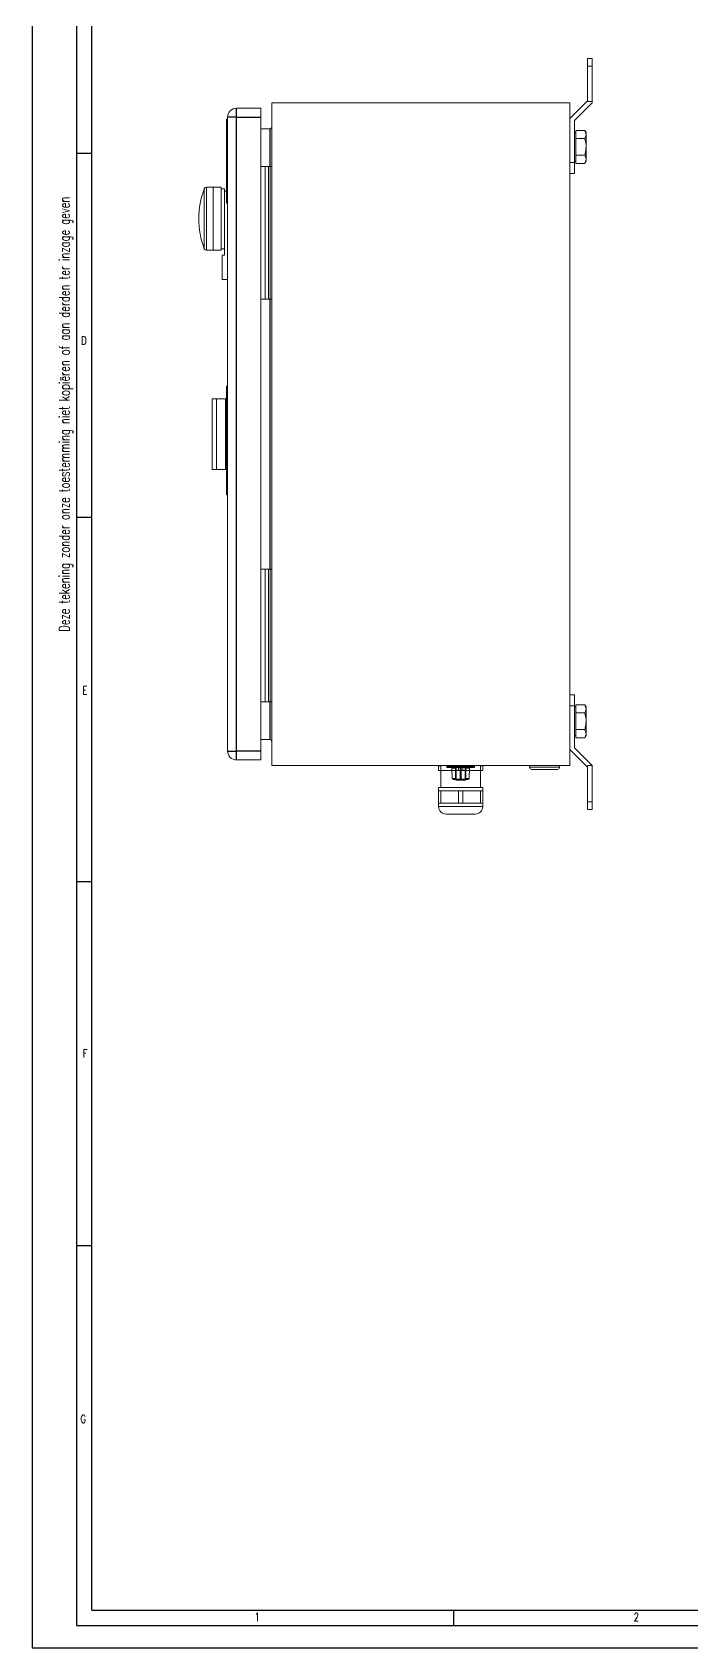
# Model space of a CAD drawing. Extents: x 4137 to 28680, y 2446 to 6814.
# Drawn here: x 9856 to 10154, y 3027 to 3759 of the extents above; entities that cross this region are included whole.
import ezdxf

# ---------------------------------------------------------------- set-up
doc = ezdxf.new("R2010")
doc.units = 0
doc.header["$LTSCALE"] = 0.5
doc.layers.get('0').update_dxf_attribs({"linetype": 'CONTINUOUS'})
doc.layers.add('DIM', color=5, linetype='CONTINUOUS')
doc.layers.add('VOL', color=2, linetype='CONTINUOUS')
doc.styles.get("Standard").update_dxf_attribs({"font": 'simplex.shx'})

msp = doc.modelspace()

# ---------------------------------------------------------------- linework, layer by layer
at = {"color": 7, "linetype": 'Continuous'}
for p, q in [((9855.8, 4215.32), (9855.8, 3027.32)), ((9855.8, 4215.32), (9855.8, 3027.32)), ((9875.8, 4205.32), (9875.8, 3037.32)), ((9875.8, 4205.32), (9875.8, 3037.32)), ((9882.8, 3044.32), (9882.8, 4198.32)), ((9882.8, 3044.32), (9882.8, 4198.32)), ((9882.8, 3044.32), (11150.4, 3044.32)), ((9882.8, 3044.32), (11150.4, 3044.32)), ((9875.8, 3037.32), (11527.8, 3037.32)), ((9875.8, 3037.32), (11527.8, 3037.32)), ((9855.8, 3027.32), (11537.8, 3027.32)), ((9855.8, 3027.32), (11537.8, 3027.32))]:
    msp.add_line(p, q, dxfattribs=at)
at = {"color": 7, "linetype": 'Continuous', "lineweight": 15}
for p, q in [((10107.27, 3746.67), (10109.27, 3746.67)), ((10107.27, 3743.17), (10107.27, 3746.67)), ((10107.27, 3746.67), (10109.27, 3746.67)), ((10107.27, 3743.17), (10107.27, 3746.67)), ((10109.27, 3746.67), (10109.27, 3743.17)), ((10109.27, 3746.67), (10109.27, 3743.17)), ((10107.27, 3743.17), (10109.27, 3743.17)), ((10107.27, 3727.5), (10107.27, 3743.17)), ((10107.27, 3743.17), (10109.27, 3743.17)), ((10107.27, 3727.5), (10107.27, 3743.17)), ((10109.27, 3743.17), (10109.27, 3727.22)), ((10109.27, 3743.17), (10109.27, 3727.22)), ((9959.27, 3724.17), (9948.27, 3724.17)), ((9959.27, 3724.17), (9948.27, 3724.17)), ((9959.27, 3720.17), (9959.27, 3724.17)), ((9959.27, 3720.17), (9959.27, 3724.17)), ((9964.27, 3426.67), (9964.27, 3726.67)), ((9964.27, 3726.67), (10099.27, 3726.67)), ((9964.27, 3426.67), (9964.27, 3726.67)), ((9964.27, 3726.67), (10099.27, 3726.67)), ((10099.27, 3719.5), (10107.27, 3727.5)), ((10099.27, 3719.5), (10107.27, 3727.5)), ((10099.27, 3426.67), (10099.27, 3726.67)), ((10099.27, 3426.67), (10099.27, 3726.67)), ((10101.27, 3718.67), (10109.27, 3726.67)), ((10101.27, 3718.67), (10109.27, 3726.67)), ((10107.27, 3727.22), (10107.27, 3727.5)), ((10107.27, 3727.22), (10107.27, 3727.5)), ((10109.27, 3727.22), (10107.27, 3727.22)), ((10109.27, 3727.22), (10107.27, 3727.22)), ((10109.27, 3727.22), (10109.27, 3726.67)), ((10109.27, 3727.22), (10109.27, 3726.67)), ((9943.77, 3681.17), (9943.77, 3719.17)), ((9944.27, 3719.17), (9943.77, 3719.17)), ((9943.77, 3681.17), (9943.77, 3719.17)), ((9944.27, 3719.17), (9943.77, 3719.17)), ((9944.27, 3720.17), (9944.27, 3433.17)), ((9944.27, 3720.17), (9944.27, 3433.17)), ((9959.27, 3720.17), (9959.27, 3433.17)), ((9959.27, 3720.17), (9959.27, 3433.17)), ((9963.47, 3714.92), (9959.27, 3714.92)), ((9963.47, 3714.92), (9959.27, 3714.92)), ((10101.27, 3699.67), (10101.27, 3718.67)), ((10101.27, 3699.67), (10101.27, 3718.67)), ((9943.67, 3711.57), (9943.77, 3711.57)), ((9943.67, 3711.57), (9943.67, 3709.29)), ((9943.67, 3711.57), (9943.77, 3711.57)), ((9943.67, 3711.57), (9943.67, 3709.29)), ((9943.67, 3709.29), (9943.77, 3709.29)), ((9943.67, 3709.29), (9943.67, 3701.31)), ((9943.67, 3709.29), (9943.77, 3709.29)), ((9943.67, 3709.29), (9943.67, 3701.31)), ((10101.87, 3713.17), (10101.27, 3713.17)), ((10101.87, 3713.17), (10101.27, 3713.17)), ((10101.87, 3712.3), (10101.87, 3714.18)), ((10101.87, 3714.18), (10105.99, 3714.18)), ((10101.87, 3712.3), (10101.87, 3714.18)), ((10101.87, 3714.18), (10105.99, 3714.18)), ((10101.87, 3710.43), (10101.87, 3712.3)), ((10101.87, 3710.43), (10101.87, 3712.3)), ((10101.87, 3710.43), (10105.99, 3710.43)), ((10101.87, 3706.67), (10101.87, 3710.43)), ((10101.87, 3710.43), (10105.99, 3710.43)), ((10101.87, 3706.67), (10101.87, 3710.43)), ((10106.57, 3713.17), (10105.99, 3714.18)), ((10106.57, 3713.17), (10105.99, 3714.18)), ((10106.57, 3712.3), (10106.57, 3713.17)), ((10106.57, 3712.3), (10106.57, 3713.17)), ((10106.57, 3706.67), (10106.57, 3712.3)), ((10106.57, 3706.67), (10106.57, 3712.3)), ((9943.67, 3701.31), (9943.77, 3701.31)), ((9943.67, 3701.31), (9943.67, 3699.03)), ((9943.67, 3701.31), (9943.77, 3701.31)), ((9943.67, 3701.31), (9943.67, 3699.03)), ((10101.27, 3700.17), (10101.87, 3700.17)), ((10101.27, 3700.17), (10101.87, 3700.17)), ((10101.87, 3702.92), (10101.87, 3706.67)), ((10101.87, 3702.92), (10101.87, 3706.67)), ((10101.87, 3702.92), (10105.99, 3702.92)), ((10101.87, 3701.05), (10101.87, 3702.92)), ((10101.87, 3702.92), (10105.99, 3702.92)), ((10101.87, 3701.05), (10101.87, 3702.92)), ((10101.87, 3699.17), (10101.87, 3701.05)), ((10101.87, 3699.17), (10101.87, 3701.05)), ((10105.99, 3699.17), (10106.57, 3700.17)), ((10105.99, 3699.17), (10106.57, 3700.17)), ((10106.57, 3701.05), (10106.57, 3706.67)), ((10106.57, 3701.05), (10106.57, 3706.67)), ((10106.57, 3700.17), (10106.57, 3701.05)), ((10106.57, 3700.17), (10106.57, 3701.05)), ((9943.67, 3699.03), (9943.77, 3699.03)), ((9943.67, 3699.03), (9943.67, 3691.05)), ((9943.67, 3699.03), (9943.77, 3699.03)), ((9943.67, 3699.03), (9943.67, 3691.05)), ((9959.27, 3697.82), (9961.27, 3697.82)), ((9959.27, 3697.82), (9961.27, 3697.82)), ((9961.27, 3637.82), (9961.27, 3697.82)), ((9961.27, 3697.82), (9962.77, 3697.82)), ((9961.27, 3637.82), (9961.27, 3697.82)), ((9961.27, 3697.82), (9962.77, 3697.82)), ((9962.77, 3697.82), (9962.77, 3637.82)), ((9962.77, 3697.82), (9963.47, 3697.82)), ((9962.77, 3697.82), (9962.77, 3637.82)), ((9962.77, 3697.82), (9963.47, 3697.82)), ((9963.47, 3637.82), (9963.47, 3697.82)), ((9963.47, 3697.82), (9964.27, 3697.82)), ((9963.47, 3637.82), (9963.47, 3697.82)), ((9963.47, 3697.82), (9964.27, 3697.82)), ((10099.27, 3699.67), (10101.27, 3699.67)), ((10099.27, 3699.67), (10101.27, 3699.67)), ((10099.27, 3694.67), (10101.27, 3694.67)), ((10099.27, 3694.67), (10101.27, 3694.67)), ((10101.27, 3694.67), (10101.27, 3699.67)), ((10101.27, 3694.67), (10101.27, 3699.67)), ((10101.87, 3699.17), (10105.99, 3699.17)), ((10101.87, 3699.17), (10105.99, 3699.17)), ((9937.77, 3688.42), (9934.63, 3688.42)), ((9937.77, 3688.42), (9934.63, 3688.42)), ((9937.77, 3674.17), (9937.77, 3688.42)), ((9937.77, 3674.17), (9937.77, 3688.42)), ((9941.27, 3688.41), (9937.77, 3688.41)), ((9941.27, 3688.41), (9937.77, 3688.41)), ((9941.27, 3674.17), (9941.27, 3688.41)), ((9941.27, 3674.17), (9941.27, 3688.41)), ((9942.77, 3687.75), (9941.27, 3687.75)), ((9942.77, 3687.75), (9941.27, 3687.75)), ((9942.77, 3686.67), (9942.77, 3687.75)), ((9942.77, 3686.67), (9942.77, 3687.75)), ((9943.77, 3686.67), (9942.77, 3686.67)), ((9942.77, 3657.67), (9942.77, 3686.67)), ((9943.77, 3686.67), (9942.77, 3686.67)), ((9942.77, 3657.67), (9942.77, 3686.67)), ((9943.67, 3691.05), (9943.67, 3688.77)), ((9943.67, 3691.05), (9943.77, 3691.05)), ((9943.67, 3691.05), (9943.67, 3688.77)), ((9943.67, 3691.05), (9943.77, 3691.05)), ((9943.67, 3688.77), (9943.77, 3688.77)), ((9943.67, 3688.77), (9943.77, 3688.77)), ((9944.27, 3681.17), (9943.77, 3681.17)), ((9944.27, 3681.17), (9943.77, 3681.17)), ((9937.77, 3659.92), (9937.77, 3674.17)), ((9937.77, 3659.92), (9937.77, 3674.17)), ((9941.27, 3659.94), (9941.27, 3674.17)), ((9941.27, 3659.94), (9941.27, 3674.17)), ((9934.63, 3659.92), (9937.77, 3659.92)), ((9934.63, 3659.92), (9937.77, 3659.92)), ((9937.77, 3659.94), (9941.27, 3659.94)), ((9937.77, 3659.94), (9941.27, 3659.94)), ((9941.27, 3660.6), (9942.77, 3660.6)), ((9941.27, 3660.6), (9942.77, 3660.6)), ((9941.77, 3646.67), (9941.77, 3657.67)), ((9941.77, 3657.67), (9942.77, 3657.67)), ((9941.77, 3646.67), (9941.77, 3657.67)), ((9941.77, 3657.67), (9942.77, 3657.67)), ((9944.27, 3646.67), (9941.77, 3646.67)), ((9944.27, 3646.67), (9941.77, 3646.67)), ((9959.27, 3637.82), (9961.27, 3637.82)), ((9959.27, 3637.82), (9961.27, 3637.82)), ((9961.27, 3637.82), (9962.77, 3637.82)), ((9961.27, 3637.82), (9962.77, 3637.82)), ((9963.47, 3637.82), (9962.77, 3637.82)), ((9963.47, 3637.82), (9962.77, 3637.82)), ((9963.47, 3637.82), (9964.27, 3637.82)), ((9963.47, 3637.82), (9964.27, 3637.82)), ((9944.27, 3598.31), (9943.76, 3598.31)), ((9943.76, 3595.81), (9943.76, 3598.31)), ((9944.27, 3598.31), (9943.76, 3598.31)), ((9943.76, 3595.81), (9943.76, 3598.31)), ((9937.27, 3560.67), (9937.27, 3592.67)), ((9937.27, 3592.67), (9939.27, 3592.67)), ((9937.27, 3560.67), (9937.27, 3592.67)), ((9937.27, 3592.67), (9939.27, 3592.67)), ((9939.27, 3560.67), (9939.27, 3592.67)), ((9939.27, 3592.67), (9943.27, 3592.67)), ((9939.27, 3560.67), (9939.27, 3592.67)), ((9939.27, 3592.67), (9943.27, 3592.67)), ((9943.27, 3560.67), (9943.27, 3592.67)), ((9943.27, 3560.67), (9943.27, 3592.67)), ((9943.27, 3591.67), (9944.27, 3591.67)), ((9943.27, 3591.67), (9944.27, 3591.67)), ((9944.27, 3595.81), (9943.76, 3595.81)), ((9943.76, 3556.67), (9943.76, 3595.81)), ((9944.27, 3595.81), (9943.76, 3595.81)), ((9943.76, 3556.67), (9943.76, 3595.81)), ((9943.27, 3561.67), (9944.27, 3561.67)), ((9943.27, 3561.67), (9944.27, 3561.67)), ((9937.27, 3560.67), (9939.27, 3560.67)), ((9937.27, 3560.67), (9939.27, 3560.67)), ((9939.27, 3560.67), (9943.27, 3560.67)), ((9939.27, 3560.67), (9943.27, 3560.67)), ((9943.76, 3549.17), (9943.76, 3556.67)), ((9944.27, 3556.67), (9943.76, 3556.67)), ((9943.76, 3549.17), (9943.76, 3556.67)), ((9944.27, 3556.67), (9943.76, 3556.67)), ((9944.27, 3549.17), (9943.76, 3549.17)), ((9944.27, 3549.17), (9943.76, 3549.17)), ((9959.27, 3515.52), (9961.27, 3515.52)), ((9959.27, 3515.52), (9961.27, 3515.52)), ((9961.27, 3455.52), (9961.27, 3515.52)), ((9961.27, 3515.52), (9962.77, 3515.52)), ((9961.27, 3455.52), (9961.27, 3515.52)), ((9961.27, 3515.52), (9962.77, 3515.52)), ((9962.77, 3515.52), (9962.77, 3455.52)), ((9962.77, 3515.52), (9963.47, 3515.52)), ((9962.77, 3515.52), (9962.77, 3455.52)), ((9962.77, 3515.52), (9963.47, 3515.52)), ((9963.47, 3455.52), (9963.47, 3515.52)), ((9963.47, 3515.52), (9964.27, 3515.52)), ((9963.47, 3455.52), (9963.47, 3515.52)), ((9963.47, 3515.52), (9964.27, 3515.52)), ((9959.27, 3455.52), (9961.27, 3455.52)), ((9959.27, 3455.52), (9961.27, 3455.52)), ((9961.27, 3455.52), (9962.77, 3455.52)), ((9961.27, 3455.52), (9962.77, 3455.52)), ((9963.47, 3455.52), (9962.77, 3455.52)), ((9963.47, 3455.52), (9962.77, 3455.52)), ((9963.47, 3455.52), (9964.27, 3455.52)), ((9963.47, 3455.52), (9964.27, 3455.52)), ((10099.27, 3458.67), (10101.27, 3458.67)), ((10099.27, 3458.67), (10101.27, 3458.67)), ((10099.27, 3453.67), (10101.27, 3453.67)), ((10099.27, 3453.67), (10101.27, 3453.67)), ((10101.27, 3453.67), (10101.27, 3458.67)), ((10101.27, 3453.67), (10101.27, 3458.67)), ((10101.27, 3453.67), (10101.27, 3434.67)), ((10101.27, 3453.67), (10101.27, 3434.67)), ((10101.87, 3453.17), (10101.27, 3453.17)), ((10101.87, 3453.17), (10101.27, 3453.17)), ((10101.87, 3452.3), (10101.87, 3454.18)), ((10101.87, 3454.18), (10105.99, 3454.18)), ((10101.87, 3452.3), (10101.87, 3454.18)), ((10101.87, 3454.18), (10105.99, 3454.18)), ((10101.87, 3450.43), (10101.87, 3452.3)), ((10101.87, 3450.43), (10101.87, 3452.3)), ((10106.57, 3453.17), (10105.99, 3454.18)), ((10106.57, 3453.17), (10105.99, 3454.18)), ((10106.57, 3452.3), (10106.57, 3453.17)), ((10106.57, 3452.3), (10106.57, 3453.17)), ((10106.57, 3446.67), (10106.57, 3452.3)), ((10106.57, 3446.67), (10106.57, 3452.3)), ((10101.87, 3446.67), (10101.87, 3450.43)), ((10101.87, 3450.43), (10105.99, 3450.43)), ((10101.87, 3446.67), (10101.87, 3450.43)), ((10101.87, 3450.43), (10105.99, 3450.43)), ((10101.87, 3442.92), (10101.87, 3446.67)), ((10101.87, 3442.92), (10101.87, 3446.67)), ((10106.57, 3441.05), (10106.57, 3446.67)), ((10106.57, 3441.05), (10106.57, 3446.67)), ((9959.27, 3438.42), (9963.47, 3438.42)), ((9959.27, 3438.42), (9963.47, 3438.42)), ((10101.27, 3440.17), (10101.87, 3440.17)), ((10101.27, 3440.17), (10101.87, 3440.17)), ((10101.87, 3442.92), (10105.99, 3442.92)), ((10101.87, 3441.05), (10101.87, 3442.92)), ((10101.87, 3442.92), (10105.99, 3442.92)), ((10101.87, 3441.05), (10101.87, 3442.92)), ((10101.87, 3439.17), (10101.87, 3441.05)), ((10101.87, 3439.17), (10101.87, 3441.05)), ((10101.87, 3439.17), (10105.99, 3439.17)), ((10101.87, 3439.17), (10105.99, 3439.17)), ((10105.99, 3439.17), (10106.57, 3440.17)), ((10105.99, 3439.17), (10106.57, 3440.17)), ((10106.57, 3440.17), (10106.57, 3441.05)), ((10106.57, 3440.17), (10106.57, 3441.05)), ((9959.27, 3429.17), (9959.27, 3433.17)), ((9959.27, 3429.17), (9959.27, 3433.17)), ((10107.27, 3425.85), (10099.27, 3433.85)), ((10107.27, 3425.85), (10099.27, 3433.85)), ((10101.27, 3434.67), (10109.27, 3426.67)), ((10101.27, 3434.67), (10109.27, 3426.67)), ((9948.27, 3429.17), (9959.27, 3429.17)), ((9948.27, 3429.17), (9959.27, 3429.17)), ((9964.27, 3426.67), (10099.27, 3426.67)), ((9964.27, 3426.67), (10099.27, 3426.67)), ((10039.77, 3426.51), (10040.74, 3426.51)), ((10039.77, 3424.43), (10039.77, 3426.51)), ((10039.77, 3426.51), (10040.74, 3426.51)), ((10039.77, 3424.43), (10039.77, 3426.51)), ((10040.74, 3424.43), (10039.77, 3424.43)), ((10040.74, 3424.43), (10039.77, 3424.43)), ((10040.74, 3426.51), (10042.23, 3426.67)), ((10040.74, 3426.51), (10042.23, 3426.67)), ((10040.74, 3424.43), (10040.74, 3426.51)), ((10040.74, 3424.43), (10040.74, 3426.51)), ((10045.81, 3424.43), (10040.74, 3424.43)), ((10048.81, 3424.43), (10040.74, 3424.43)), ((10040.77, 3424.43), (10040.77, 3416.77)), ((10040.77, 3424.43), (10040.77, 3416.77)), ((10043.57, 3426.27), (10043.57, 3426.67)), ((10043.57, 3426.27), (10044.57, 3426.27)), ((10043.57, 3426.17), (10043.57, 3425.77)), ((10044.57, 3426.17), (10043.57, 3426.17)), ((10044.57, 3425.77), (10043.57, 3425.77)), ((10044.57, 3426.27), (10044.57, 3426.67)), ((10044.57, 3426.27), (10054.97, 3426.27)), ((10044.57, 3425.77), (10044.57, 3426.17)), ((10054.97, 3426.17), (10044.57, 3426.17)), ((10054.97, 3425.77), (10044.57, 3425.77)), ((10045.78, 3425.48), (10045.91, 3420.76)), ((10046.58, 3426.17), (10046.58, 3426.27)), ((10047.44, 3420.47), (10047.44, 3425.77)), ((10047.69, 3425.77), (10047.69, 3420.47)), ((10048.27, 3426.27), (10048.27, 3426.17)), ((10048.81, 3424.43), (10048.81, 3426.51)), ((10048.81, 3426.51), (10050.74, 3426.51)), ((10050.74, 3424.43), (10048.81, 3424.43)), ((10049.53, 3420.47), (10049.53, 3425.77)), ((10050.03, 3425.77), (10050.03, 3420.47)), ((10050.74, 3426.51), (10052.23, 3426.67)), ((10050.74, 3424.43), (10050.74, 3426.51)), ((10058.81, 3424.43), (10050.74, 3424.43)), ((10051.27, 3426.17), (10051.27, 3426.27)), ((10051.86, 3420.47), (10051.86, 3425.77)), ((10052.08, 3425.48), (10053.77, 3425.48)), ((10052.11, 3425.77), (10052.11, 3420.47)), ((10052.97, 3426.27), (10052.97, 3426.17)), ((10053.77, 3425.48), (10053.64, 3420.76)), ((10058.81, 3424.43), (10053.74, 3424.43)), ((10054.97, 3426.27), (10054.97, 3426.67)), ((10054.97, 3426.27), (10055.97, 3426.27)), ((10054.97, 3425.77), (10054.97, 3426.17)), ((10055.97, 3426.17), (10054.97, 3426.17)), ((10055.97, 3425.77), (10054.97, 3425.77)), ((10055.97, 3426.67), (10055.97, 3426.27)), ((10055.97, 3425.77), (10055.97, 3426.17)), ((10058.78, 3416.77), (10058.78, 3424.43)), ((10058.78, 3416.77), (10058.78, 3424.43)), ((10058.81, 3424.43), (10058.81, 3426.51)), ((10058.81, 3426.51), (10059.77, 3426.51)), ((10058.81, 3424.43), (10058.81, 3426.51)), ((10058.81, 3426.51), (10059.77, 3426.51)), ((10059.77, 3424.43), (10058.81, 3424.43)), ((10059.77, 3424.43), (10058.81, 3424.43)), ((10059.77, 3426.51), (10059.77, 3426.67)), ((10059.77, 3426.51), (10059.77, 3426.67)), ((10059.77, 3424.43), (10059.77, 3426.51)), ((10059.77, 3424.43), (10059.77, 3426.51)), ((10081.02, 3426.67), (10081.02, 3425.87)), ((10081.02, 3426.67), (10081.02, 3425.87)), ((10082.02, 3424.87), (10093.52, 3424.87)), ((10082.02, 3424.87), (10093.52, 3424.87)), ((10094.52, 3425.87), (10094.52, 3426.67)), ((10094.52, 3425.87), (10094.52, 3426.67)), ((10109.27, 3426.67), (10107.27, 3426.67)), ((10107.27, 3426.67), (10107.27, 3425.85)), ((10109.27, 3426.67), (10107.27, 3426.67)), ((10107.27, 3426.67), (10107.27, 3425.85)), ((10107.27, 3410.18), (10107.27, 3425.85)), ((10107.27, 3410.18), (10107.27, 3425.85)), ((10109.27, 3426.67), (10109.27, 3410.18)), ((10109.27, 3426.67), (10109.27, 3410.18)), ((10039.77, 3416.77), (10039.77, 3415.23)), ((10039.77, 3416.77), (10059.77, 3416.77)), ((10039.77, 3416.77), (10039.77, 3415.23)), ((10039.77, 3416.77), (10059.77, 3416.77)), ((10039.77, 3409.62), (10039.77, 3415.23)), ((10040.74, 3415.23), (10039.77, 3415.23)), ((10039.77, 3409.62), (10039.77, 3415.23)), ((10040.74, 3415.23), (10039.77, 3415.23)), ((10040.74, 3409.62), (10040.74, 3415.23)), ((10044.77, 3415.23), (10040.74, 3415.23)), ((10040.74, 3409.62), (10040.74, 3415.23)), ((10044.77, 3415.23), (10040.74, 3415.23)), ((10048.81, 3415.23), (10044.77, 3415.23)), ((10048.81, 3415.23), (10044.77, 3415.23)), ((10046.86, 3420.27), (10047.48, 3420.27)), ((10049.53, 3420.47), (10047.69, 3420.47)), ((10047.94, 3419.97), (10049.78, 3419.97)), ((10048.81, 3409.62), (10048.81, 3415.23)), ((10050.74, 3415.23), (10048.81, 3415.23)), ((10048.81, 3409.62), (10048.81, 3415.23)), ((10050.74, 3415.23), (10048.81, 3415.23)), ((10049.78, 3420.22), (10049.78, 3419.97)), ((10049.78, 3419.97), (10051.61, 3419.97)), ((10051.86, 3420.47), (10050.03, 3420.47)), ((10050.74, 3409.62), (10050.74, 3415.23)), ((10054.77, 3415.23), (10050.74, 3415.23)), ((10050.74, 3409.62), (10050.74, 3415.23)), ((10054.77, 3415.23), (10050.74, 3415.23)), ((10052.07, 3420.27), (10052.69, 3420.27)), ((10058.81, 3415.23), (10054.77, 3415.23)), ((10058.81, 3415.23), (10054.77, 3415.23)), ((10058.81, 3409.62), (10058.81, 3415.23)), ((10059.77, 3415.23), (10058.81, 3415.23)), ((10058.81, 3409.62), (10058.81, 3415.23)), ((10059.77, 3415.23), (10058.81, 3415.23)), ((10059.77, 3415.23), (10059.77, 3416.77)), ((10059.77, 3415.23), (10059.77, 3416.77)), ((10059.77, 3409.62), (10059.77, 3415.23)), ((10059.77, 3409.62), (10059.77, 3415.23)), ((10039.77, 3409.62), (10039.77, 3408.08)), ((10039.77, 3409.62), (10040.74, 3409.62)), ((10039.77, 3409.62), (10039.77, 3408.08)), ((10039.77, 3409.62), (10040.74, 3409.62)), ((10040.74, 3409.62), (10044.77, 3409.62)), ((10040.74, 3409.62), (10044.77, 3409.62)), ((10044.77, 3409.62), (10048.81, 3409.62)), ((10044.77, 3409.62), (10048.81, 3409.62)), ((10048.81, 3409.62), (10050.74, 3409.62)), ((10048.81, 3409.62), (10050.74, 3409.62)), ((10050.74, 3409.62), (10054.77, 3409.62)), ((10050.74, 3409.62), (10054.77, 3409.62)), ((10054.77, 3409.62), (10058.81, 3409.62)), ((10054.77, 3409.62), (10058.81, 3409.62)), ((10058.81, 3409.62), (10059.77, 3409.62)), ((10058.81, 3409.62), (10059.77, 3409.62)), ((10059.77, 3408.08), (10059.77, 3409.62)), ((10059.77, 3408.08), (10059.77, 3409.62)), ((10109.27, 3410.18), (10107.27, 3410.18)), ((10107.27, 3406.67), (10107.27, 3410.18)), ((10109.27, 3410.18), (10107.27, 3410.18)), ((10107.27, 3406.67), (10107.27, 3410.18)), ((10109.27, 3406.67), (10109.27, 3410.18)), ((10109.27, 3406.67), (10109.27, 3410.18)), ((10043.18, 3404.67), (10056.37, 3404.67)), ((10043.18, 3404.67), (10056.37, 3404.67)), ((10107.27, 3406.67), (10109.27, 3406.67)), ((10107.27, 3406.67), (10109.27, 3406.67))]:
    msp.add_line(p, q, dxfattribs=at)
at = {"color": 8, "linetype": 'Continuous', "lineweight": 15}
for p, q in [((9933.69, 3660.57), (9933.69, 3687.78)), ((9933.69, 3660.57), (9933.69, 3687.78)), ((10045.78, 3425.48), (10047.44, 3425.48)), ((10047.96, 3426.17), (10047.96, 3426.27)), ((10051.96, 3426.17), (10051.96, 3426.27)), ((10081.02, 3425.87), (10094.52, 3425.87)), ((10081.02, 3425.87), (10094.52, 3425.87)), ((10045.91, 3420.76), (10047.44, 3420.76)), ((10052.11, 3420.76), (10053.64, 3420.76)), ((10039.77, 3408.08), (10059.77, 3408.08)), ((10039.77, 3408.08), (10059.77, 3408.08))]:
    msp.add_line(p, q, dxfattribs=at)
at = {"color": 8, "linetype": 'Continuous', "lineweight": 15, "flags": 128}
msp.add_lwpolyline([(10052.13, 3425.77), (10052.12, 3425.77), (10052.11, 3425.76)], dxfattribs=at)
at = {"color": 7, "linetype": 'Continuous', "lineweight": 15}
for centre, radius, start, end in [((9948.27, 3720.17), 4, 90, 180), ((9948.27, 3720.17), 4, 90, 180), ((9963.47, 3715.72), 0.8, 270, 0), ((9963.47, 3715.72), 0.8, 270, 0), ((9969.91, 3674.17), 38.69, 159.41647, 200.58353), ((9969.91, 3674.17), 38.69, 159.41647, 200.58353), ((9934.63, 3687.42), 1, 90.01874, 159.41647), ((9934.63, 3687.42), 1, 90.01874, 159.41647), ((9934.63, 3660.92), 1, 200.58353, 270.01874), ((9934.63, 3660.92), 1, 200.58353, 270.01874), ((9963.47, 3437.62), 0.8, 0, 90), ((9963.47, 3437.62), 0.8, 0, 90), ((9948.27, 3433.17), 4, 180, 270), ((9948.27, 3433.17), 4, 180, 270), ((10045.48, 3425.47), 0.3, 1.5, 90), ((10054.07, 3425.47), 0.3, 90, 178.5), ((10082.02, 3425.87), 1, 180, 270), ((10082.02, 3425.87), 1, 180, 270), ((10093.52, 3425.87), 1, 270, 0), ((10093.52, 3425.87), 1, 270, 0), ((10046.41, 3420.77), 0.5, 181.5, 270), ((10047.94, 3420.47), 0.5, 180, 210), ((10047.94, 3420.47), 0.5, 210, 270), ((10051.61, 3420.47), 0.5, 270, 330), ((10051.61, 3420.47), 0.5, 330, 0), ((10053.14, 3420.77), 0.5, 270, 358.5), ((10043.18, 3408.08), 3.4, 180, 270), ((10043.18, 3408.08), 3.4, 180, 270), ((10056.37, 3408.08), 3.4, 270, 0), ((10056.37, 3408.08), 3.4, 270, 0)]:
    msp.add_arc(centre, radius, start, end, dxfattribs=at)
for centre, major_axis, start_param, end_param in [((10047.94, 3420.47), (0.483, 0.483), 1.832596, 2.356194), ((10049.78, 3420.47), (0.483, -0.483), 4.45059, 4.974188), ((10049.78, 3420.47), (0.483, 0.483), 4.45059, 4.974188), ((10051.61, 3420.47), (0.483, -0.483), 0.785398, 1.308997)]:
    msp.add_ellipse(centre, major_axis=major_axis, ratio=0.267949, start_param=start_param, end_param=end_param, dxfattribs=at)
for points, knots in [([(10105.99, 3714.18), (10106.16, 3713.88), (10106.48, 3713.26), (10106.54, 3712.62), (10106.57, 3712.3)], [0, 0, 0, 0, 0.495459, 1, 1, 1, 1]), ([(10105.99, 3714.18), (10106.16, 3713.88), (10106.48, 3713.26), (10106.54, 3712.62), (10106.57, 3712.3)], [0, 0, 0, 0, 0.495459, 1, 1, 1, 1]), ([(10106.57, 3712.3), (10106.57, 3712.26), (10106.57, 3711.63), (10106.27, 3711), (10105.99, 3710.43)], [0, 0, 0, 0, 0.070213, 1, 1, 1, 1]), ([(10106.57, 3712.3), (10106.57, 3712.26), (10106.57, 3711.63), (10106.27, 3711), (10105.99, 3710.43)], [0, 0, 0, 0, 0.070213, 1, 1, 1, 1]), ([(10105.99, 3710.43), (10106.23, 3709.49), (10106.54, 3708.25), (10106.57, 3706.98), (10106.57, 3706.67)], [0, 0, 0, 0, 0.758147, 1, 1, 1, 1]), ([(10105.99, 3710.43), (10106.23, 3709.49), (10106.54, 3708.25), (10106.57, 3706.98), (10106.57, 3706.67)], [0, 0, 0, 0, 0.758147, 1, 1, 1, 1]), ([(10106.57, 3706.67), (10106.5, 3705.69), (10106.41, 3704.42), (10106.07, 3703.19), (10105.99, 3702.92)], [0, 0, 0, 0, 0.776286, 1, 1, 1, 1]), ([(10106.57, 3706.67), (10106.5, 3705.69), (10106.41, 3704.42), (10106.07, 3703.19), (10105.99, 3702.92)], [0, 0, 0, 0, 0.776286, 1, 1, 1, 1]), ([(10105.99, 3702.92), (10106.16, 3702.62), (10106.48, 3702), (10106.54, 3701.37), (10106.57, 3701.05)], [0, 0, 0, 0, 0.49546, 1, 1, 1, 1]), ([(10105.99, 3702.92), (10106.16, 3702.62), (10106.48, 3702), (10106.54, 3701.37), (10106.57, 3701.05)], [0, 0, 0, 0, 0.49546, 1, 1, 1, 1]), ([(10106.57, 3701.05), (10106.57, 3701), (10106.57, 3700.37), (10106.27, 3699.75), (10105.99, 3699.17)], [0, 0, 0, 0, 0.070217, 1, 1, 1, 1]), ([(10106.57, 3701.05), (10106.57, 3701), (10106.57, 3700.37), (10106.27, 3699.75), (10105.99, 3699.17)], [0, 0, 0, 0, 0.070217, 1, 1, 1, 1]), ([(10105.99, 3454.18), (10106.16, 3453.88), (10106.48, 3453.26), (10106.54, 3452.62), (10106.57, 3452.3)], [0, 0, 0, 0, 0.495459, 1, 1, 1, 1]), ([(10105.99, 3454.18), (10106.16, 3453.88), (10106.48, 3453.26), (10106.54, 3452.62), (10106.57, 3452.3)], [0, 0, 0, 0, 0.495459, 1, 1, 1, 1]), ([(10106.57, 3452.3), (10106.57, 3452.26), (10106.57, 3451.63), (10106.27, 3451), (10105.99, 3450.43)], [0, 0, 0, 0, 0.070215, 1, 1, 1, 1]), ([(10106.57, 3452.3), (10106.57, 3452.26), (10106.57, 3451.63), (10106.27, 3451), (10105.99, 3450.43)], [0, 0, 0, 0, 0.070215, 1, 1, 1, 1]), ([(10105.99, 3450.43), (10106.23, 3449.49), (10106.54, 3448.25), (10106.57, 3446.98), (10106.57, 3446.67)], [0, 0, 0, 0, 0.758149, 1, 1, 1, 1]), ([(10105.99, 3450.43), (10106.23, 3449.49), (10106.54, 3448.25), (10106.57, 3446.98), (10106.57, 3446.67)], [0, 0, 0, 0, 0.758149, 1, 1, 1, 1]), ([(10106.57, 3446.67), (10106.5, 3445.69), (10106.41, 3444.42), (10106.07, 3443.19), (10105.99, 3442.92)], [0, 0, 0, 0, 0.776287, 1, 1, 1, 1]), ([(10106.57, 3446.67), (10106.5, 3445.69), (10106.41, 3444.42), (10106.07, 3443.19), (10105.99, 3442.92)], [0, 0, 0, 0, 0.776287, 1, 1, 1, 1]), ([(10105.99, 3442.92), (10106.16, 3442.62), (10106.48, 3442), (10106.54, 3441.37), (10106.57, 3441.05)], [0, 0, 0, 0, 0.495458, 1, 1, 1, 1]), ([(10105.99, 3442.92), (10106.16, 3442.62), (10106.48, 3442), (10106.54, 3441.37), (10106.57, 3441.05)], [0, 0, 0, 0, 0.495458, 1, 1, 1, 1]), ([(10106.57, 3441.05), (10106.57, 3441), (10106.57, 3440.37), (10106.27, 3439.75), (10105.99, 3439.17)], [0, 0, 0, 0, 0.070215, 1, 1, 1, 1]), ([(10106.57, 3441.05), (10106.57, 3441), (10106.57, 3440.37), (10106.27, 3439.75), (10105.99, 3439.17)], [0, 0, 0, 0, 0.070215, 1, 1, 1, 1]), ([(10039.77, 3426.67), (10039.77, 3426.64), (10039.77, 3426.59), (10039.77, 3426.53), (10039.77, 3426.51)], [0, 0, 0, 0, 0.71857, 1, 1, 1, 1]), ([(10039.77, 3426.67), (10039.77, 3426.64), (10039.77, 3426.59), (10039.77, 3426.53), (10039.77, 3426.51)], [0, 0, 0, 0, 0.71857, 1, 1, 1, 1]), ([(10047.32, 3426.67), (10047.68, 3426.64), (10048.17, 3426.59), (10048.67, 3426.53), (10048.81, 3426.51)], [0, 0, 0, 0, 0.718571, 1, 1, 1, 1]), ([(10057.32, 3426.67), (10057.75, 3426.63), (10058.24, 3426.58), (10058.74, 3426.52), (10058.81, 3426.51)], [0, 0, 0, 0, 0.855511, 1, 1, 1, 1]), ([(10057.32, 3426.67), (10057.75, 3426.63), (10058.24, 3426.58), (10058.74, 3426.52), (10058.81, 3426.51)], [0, 0, 0, 0, 0.855511, 1, 1, 1, 1]), ([(10046.41, 3420.27), (10046.41, 3420.27), (10046.42, 3420.27), (10046.52, 3420.27), (10046.67, 3420.27), (10046.88, 3420.27), (10047.12, 3420.27), (10047.35, 3420.27), (10047.5, 3420.27), (10047.55, 3420.27)], [0, 0, 0, 0, 0.153988, 0.307692, 0.461682, 0.615386, 0.769375, 0.923079, 1, 1, 1, 1]), ([(10051.99, 3420.27), (10052.14, 3420.27), (10052.45, 3420.27), (10052.84, 3420.27), (10053.1, 3420.27), (10053.13, 3420.27), (10053.14, 3420.27)], [0, 0, 0, 0, 0.242004, 0.5, 0.757996, 1, 1, 1, 1])]:
    msp.add_open_spline(points, degree=3, knots=knots, dxfattribs=at)
at = {"color": 8, "linetype": 'Continuous', "lineweight": 15}
for points, knots in [([(9934.63, 3674.17), (9934.63, 3675.11), (9934.63, 3676.97), (9934.63, 3679.66), (9934.63, 3682.14), (9934.63, 3684.31), (9934.63, 3686.1), (9934.63, 3687.42), (9934.63, 3688.27), (9934.63, 3688.37), (9934.63, 3688.42)], [0, 0, 0, 0, 0.1249995, 0.25, 0.3750003, 0.5000001, 0.6250001, 0.7500002, 0.875, 1, 1, 1, 1]), ([(9934.63, 3674.17), (9934.63, 3675.11), (9934.63, 3676.97), (9934.63, 3679.66), (9934.63, 3682.14), (9934.63, 3684.31), (9934.63, 3686.1), (9934.63, 3687.42), (9934.63, 3688.27), (9934.63, 3688.37), (9934.63, 3688.42)], [0, 0, 0, 0, 0.1249995, 0.25, 0.3750003, 0.5000001, 0.6250001, 0.7500002, 0.875, 1, 1, 1, 1]), ([(9934.63, 3659.92), (9934.63, 3659.98), (9934.63, 3660.08), (9934.63, 3660.93), (9934.63, 3662.25), (9934.63, 3664.03), (9934.63, 3666.21), (9934.63, 3668.69), (9934.63, 3671.38), (9934.63, 3673.24), (9934.63, 3674.17)], [0, 0, 0, 0, 0.125, 0.25, 0.375, 0.5, 0.625, 0.75, 0.875, 1, 1, 1, 1]), ([(9934.63, 3659.92), (9934.63, 3659.98), (9934.63, 3660.08), (9934.63, 3660.93), (9934.63, 3662.25), (9934.63, 3664.03), (9934.63, 3666.21), (9934.63, 3668.69), (9934.63, 3671.38), (9934.63, 3673.24), (9934.63, 3674.17)], [0, 0, 0, 0, 0.125, 0.25, 0.375, 0.5, 0.625, 0.75, 0.875, 1, 1, 1, 1])]:
    msp.add_open_spline(points, degree=3, knots=knots, dxfattribs=at)
at = {"layer": 'DIM', "color": 7}
for p, q in [((9882.8, 3703.75), (9875.8, 3703.75)), ((9882.8, 3703.75), (9875.8, 3703.75)), ((9882.8, 3538.89), (9875.8, 3538.89)), ((9882.8, 3538.89), (9875.8, 3538.89)), ((9882.8, 3374.03), (9875.8, 3374.03)), ((9882.8, 3374.03), (9875.8, 3374.03)), ((9882.8, 3209.17), (9875.8, 3209.17)), ((9882.8, 3209.17), (9875.8, 3209.17))]:
    msp.add_line(p, q, dxfattribs=at)
at = {"layer": 'DIM', "color": 7, "linetype": 'Continuous'}
msp.add_line((10046.6, 3044.32), (10046.6, 3037.32), dxfattribs=at)
msp.add_line((10046.6, 3044.32), (10046.6, 3037.32), dxfattribs=at)
at = {"layer": 'VOL'}
for p, q in [((9948.27, 3720.17), (9948.27, 3724.17)), ((9948.27, 3720.17), (9948.27, 3724.17)), ((9948.27, 3720.17), (9944.27, 3720.17)), ((9948.27, 3720.17), (9944.27, 3720.17)), ((9948.27, 3433.17), (9948.27, 3720.17)), ((9948.27, 3720.17), (9959.27, 3720.17)), ((9948.27, 3433.17), (9948.27, 3720.17)), ((9948.27, 3720.17), (9959.27, 3720.17)), ((9963.47, 3697.82), (9963.47, 3714.92)), ((9963.47, 3697.82), (9963.47, 3714.92)), ((9963.47, 3515.52), (9963.47, 3637.82)), ((9963.47, 3515.52), (9963.47, 3637.82)), ((9963.47, 3438.42), (9963.47, 3455.52)), ((9963.47, 3438.42), (9963.47, 3455.52)), ((9944.27, 3433.17), (9948.27, 3433.17)), ((9944.27, 3433.17), (9948.27, 3433.17)), ((9959.27, 3433.17), (9948.27, 3433.17)), ((9948.27, 3429.17), (9948.27, 3433.17)), ((9959.27, 3433.17), (9948.27, 3433.17)), ((9948.27, 3429.17), (9948.27, 3433.17))]:
    msp.add_line(p, q, dxfattribs=at)

# ---------------------------------------------------------------- texts
at = {"color": 7, "linetype": 'Continuous', "width": 0.69375}
msp.add_text('Deze tekening zonder onze toestemming niet kopiëren of aan derden ter inzage geven', height=4.7625, rotation=90, dxfattribs=at).set_placement((9872.7, 3487.18))
msp.add_text('Deze tekening zonder onze toestemming niet kopiëren of aan derden ter inzage geven', height=4.7625, rotation=90, dxfattribs=at).set_placement((9872.7, 3487.18))
at = {"color": 7, "linetype": 'Continuous', "width": 0.75}
msp.add_text('1', height=3.7, dxfattribs=at).set_placement((9956.45, 3039.39))
msp.add_text('1', height=3.7, dxfattribs=at).set_placement((9956.45, 3039.39))
at = {"layer": 'DIM', "color": 7, "width": 0.75}
for s, p in [('D', (9877.95, 3617.23)), ('D', (9877.95, 3617.23)), ('E', (9878.46, 3458.81)), ('E', (9878.46, 3458.81)), ('2', (10128.14, 3039.39)), ('2', (10128.14, 3039.39))]:
    msp.add_text(s, height=3.7, dxfattribs=at).set_placement(p)
at = {"layer": 'VOL', "color": 7, "width": 0.75}
for s, p in [('F', (9878.59, 3294.46)), ('F', (9878.59, 3294.46)), ('G', (9877.63, 3129.01)), ('G', (9877.63, 3129.01))]:
    msp.add_text(s, height=3.7, dxfattribs=at).set_placement(p)

doc.saveas('drawing.dxf')
